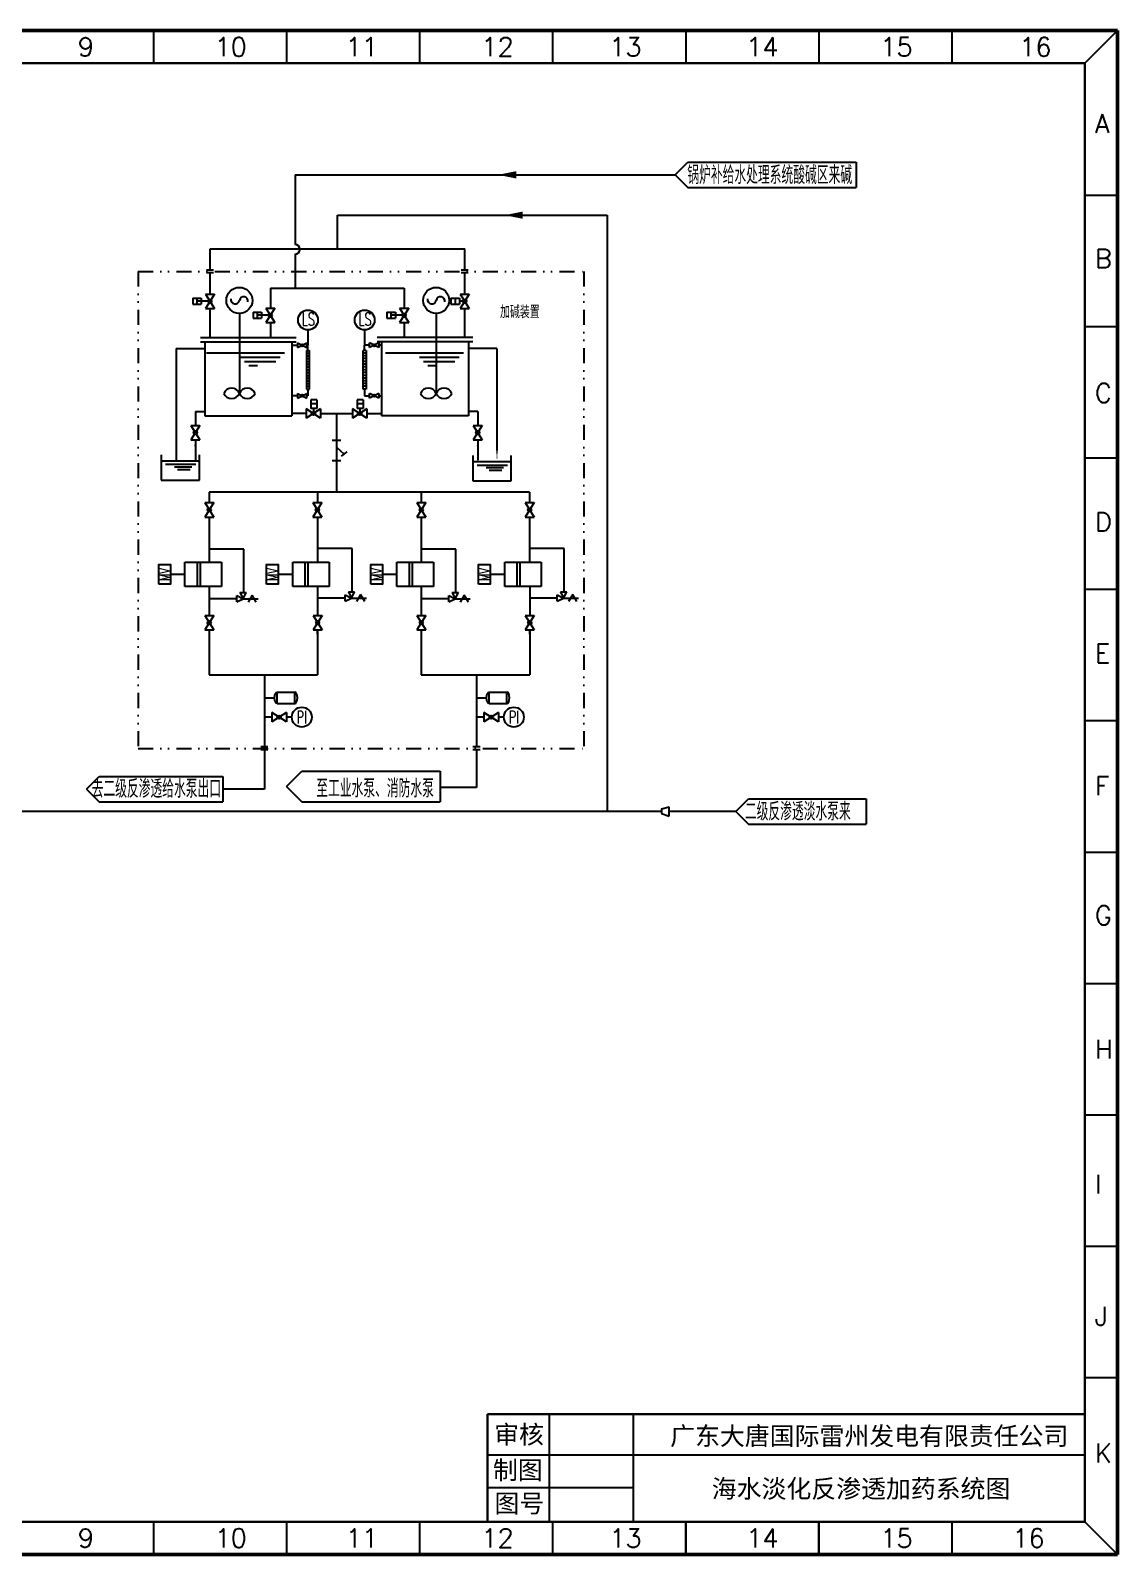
# Model space of a CAD drawing. Header units: millimetres. Extents: x 3316 to 4044, y 16768 to 17273.
# Drawn here: x 3683 to 4044, y 16768 to 17273 of the extents above; entities that cross this region are included whole.
import ezdxf
from ezdxf.enums import TextEntityAlignment as Align

# ---------------------------------------------------------------- set-up
doc = ezdxf.new("R2010")
doc.units = ezdxf.units.MM
doc.linetypes.add('DIVIDE', pattern=[1.25, 0.5, -0.25, 0, -0.25, 0, -0.25])
for name, color, linetype in [('1', 1, 'Continuous'), ('3', 1, 'Continuous'), ('B', 6, 'Continuous'), ('cloud', 7, 'Continuous'), ('MJ', 3, 'Continuous'), ('TEXT', 5, 'Continuous'), ('TITLE-TEXT', 1, 'Continuous'), ('手动蝶阀', 7, 'Continuous'), ('明细栏', 7, 'Continuous'), ('气动蝶阀', 7, 'Continuous')]:
    doc.layers.add(name, color=color, linetype=linetype)
doc.styles.add('HZ', font='geditxt.shx', dxfattribs={"width": 0.7, "bigfont": 'hztxt1.shx'})
doc.styles.add('样式 1', font='fangsong_GB2312.ttf', dxfattribs={"height": 2})
doc.styles.add('样式 2', font='txt.shx', dxfattribs={"height": 2})

# ---------------------------------------------------------------- blocks, each defined once
blk = doc.blocks.new('JT')
at = {"layer": 'TITLE-TEXT', "color": 7}
blk.add_lwpolyline([(-0.01, 0.1, 0.5, 0, 0), (-0.01, -3.83, 0, 0, 0)], format="xyseb", dxfattribs=at)

msp = doc.modelspace()

# ---------------------------------------------------------------- hatches: boundary and pattern name
h = msp.add_hatch(color=0)
edge = h.paths.add_edge_path()
edge.add_arc((3742.73, 17183.12), 0.6, 0, 360)
h = msp.add_hatch(color=0)
edge = h.paths.add_edge_path()
edge.add_arc((3827.16, 17183.12), 0.6, 0, 360)
h = msp.add_hatch(color=0)
edge = h.paths.add_edge_path()
edge.add_arc((3762.72, 17178.47), 0.6, 0, 360)
h = msp.add_hatch(color=0)
edge = h.paths.add_edge_path()
edge.add_arc((3807.07, 17178.47), 0.6, 0, 360)
h = msp.add_hatch(color=0)
edge = h.paths.add_edge_path()
edge.add_arc((3776.99, 17145.92), 0.6, 0, 360)
h = msp.add_hatch(color=0)
edge = h.paths.add_edge_path()
edge.add_arc((3792.35, 17145.92), 0.6, 0, 360)
h = msp.add_hatch(color=0)
edge = h.paths.add_edge_path()
edge.add_arc((3737.87, 17139.6), 0.6, 0, 360)
h = msp.add_hatch(color=0)
edge = h.paths.add_edge_path()
edge.add_arc((3831.47, 17139.6), 0.6, 0, 360)
h = msp.add_hatch(color=0)
edge = h.paths.add_edge_path()
edge.add_arc((3742.45, 17114), 0.6, 0, 360)
h = msp.add_hatch(color=0)
edge = h.paths.add_edge_path()
edge.add_arc((3778.33, 17114), 0.6, 0, 360)
h = msp.add_hatch(color=0)
edge = h.paths.add_edge_path()
edge.add_arc((3812.76, 17114), 0.6, 0, 360)
h = msp.add_hatch(color=0)
edge = h.paths.add_edge_path()
edge.add_arc((3848.64, 17114), 0.6, 0, 360)
h = msp.add_hatch(color=0)
edge = h.paths.add_edge_path()
edge.add_arc((3742.47, 17076.58), 0.6, 0, 360)
h = msp.add_hatch(color=0)
edge = h.paths.add_edge_path()
edge.add_arc((3778.39, 17076.58), 0.6, 0, 360)
h = msp.add_hatch(color=0)
edge = h.paths.add_edge_path()
edge.add_arc((3812.78, 17076.58), 0.6, 0, 360)
h = msp.add_hatch(color=0)
edge = h.paths.add_edge_path()
edge.add_arc((3848.7, 17076.58), 0.6, 0, 360)
h = msp.add_hatch(color=0)
edge = h.paths.add_edge_path()
edge.add_arc((3765.63, 17045.28), 0.6, 0, 360)
h = msp.add_hatch(color=0)
edge = h.paths.add_edge_path()
edge.add_arc((3835.94, 17045.28), 0.6, 0, 360)

# ---------------------------------------------------------------- linework, layer by layer
at = {"color": 7, "linetype": 'ByBlock', "lineweight": 50}
for p, q in [((3316.31, 17272.88), (4043.55, 17272.88)), ((4043.55, 17272.88), (4043.55, 16767.73)), ((4043.55, 16767.73), (3316.31, 16767.73))]:
    msp.add_line(p, q, dxfattribs=at)
at = {"color": 7, "linetype": 'ByBlock', "lineweight": -3}
for p, q in [((3724.02, 17272.88), (3724.02, 17261.99)), ((3768.11, 17272.88), (3768.11, 17261.99)), ((3812.21, 17272.88), (3812.21, 17261.99)), ((3856.3, 17272.88), (3856.3, 17261.99)), ((3900.46, 17272.88), (3900.46, 17261.99)), ((3944.55, 17272.88), (3944.55, 17261.99)), ((3988.64, 17272.88), (3988.64, 17261.99)), ((4032.66, 17261.99), (4043.55, 17272.88)), ((4043.55, 17218.2), (4032.66, 17218.2)), ((4043.55, 17218.2), (4032.66, 17218.2)), ((4043.55, 17174.65), (4032.66, 17174.65)), ((4043.55, 17131.11), (4032.66, 17131.11)), ((4043.55, 17087.56), (4032.66, 17087.56)), ((4043.55, 17044.01), (4032.66, 17044.01)), ((4043.55, 17000.47), (4032.66, 17000.47)), ((4043.55, 16956.92), (4032.66, 16956.92)), ((4043.55, 16913.37), (4032.66, 16913.37)), ((4043.55, 16869.82), (4032.66, 16869.82)), ((4043.55, 16826.28), (4032.66, 16826.28)), ((3724.02, 16778.62), (3724.02, 16767.73)), ((3768.11, 16778.62), (3768.11, 16767.73)), ((3812.21, 16778.62), (3812.21, 16767.73)), ((3856.3, 16778.62), (3856.3, 16767.73)), ((3856.3, 16778.62), (3856.3, 16767.73)), ((3900.39, 16778.62), (3900.39, 16767.73)), ((3900.46, 16778.62), (3900.46, 16767.73)), ((3944.48, 16778.62), (3944.48, 16767.73)), ((3944.55, 16778.62), (3944.55, 16767.73)), ((3988.57, 16778.62), (3988.57, 16767.73)), ((3988.64, 16778.62), (3988.64, 16767.73)), ((4032.66, 16778.62), (4043.55, 16767.73))]:
    msp.add_line(p, q, dxfattribs=at)
at = {"color": 7, "linetype": 'ByBlock', "lineweight": 30}
for p, q in [((3327.2, 17261.99), (4032.66, 17261.99)), ((4032.66, 17261.99), (4032.66, 16778.62)), ((4032.66, 16814.27), (3834.69, 16814.27)), ((4032.66, 16778.62), (3327.2, 16778.62))]:
    msp.add_line(p, q, dxfattribs=at)
at = {"color": 0}
for p, q in [((3896.93, 17225.03), (3901.13, 17229.23)), ((3956.94, 17229.23), (3956.94, 17220.83)), ((3896.93, 17225.03), (3901.13, 17220.83)), ((3741.23, 17185.52), (3744.23, 17180.72)), ((3741.23, 17185.52), (3744.23, 17185.52)), ((3825.66, 17185.52), (3828.66, 17180.72)), ((3825.66, 17185.52), (3828.66, 17185.52)), ((3741.23, 17180.72), (3744.23, 17180.72)), ((3761.22, 17180.87), (3764.22, 17176.07)), ((3761.22, 17180.87), (3764.22, 17180.87)), ((3805.57, 17180.87), (3808.57, 17176.07)), ((3805.57, 17180.87), (3808.57, 17180.87)), ((3825.66, 17180.72), (3828.66, 17180.72)), ((3761.22, 17176.07), (3764.22, 17176.07)), ((3805.57, 17176.07), (3808.57, 17176.07)), ((3775.19, 17173.61), (3775.19, 17168.53)), ((3793.98, 17173.61), (3793.98, 17168.53)), ((3779.39, 17147.42), (3774.59, 17144.42)), ((3774.59, 17147.42), (3774.59, 17144.42)), ((3779.39, 17147.42), (3779.39, 17144.42)), ((3794.75, 17147.42), (3789.95, 17144.42)), ((3789.95, 17147.42), (3789.95, 17144.42)), ((3794.75, 17147.42), (3794.75, 17144.42)), ((3736.37, 17142), (3739.37, 17137.2)), ((3736.37, 17142), (3739.37, 17142)), ((3829.97, 17142), (3832.97, 17137.2)), ((3829.97, 17142), (3832.97, 17142)), ((3736.37, 17137.2), (3739.37, 17137.2)), ((3829.97, 17137.2), (3832.97, 17137.2)), ((3740.95, 17116.4), (3743.95, 17111.6)), ((3740.95, 17116.4), (3743.95, 17116.4)), ((3776.83, 17116.4), (3779.83, 17111.6)), ((3776.83, 17116.4), (3779.83, 17116.4)), ((3811.26, 17116.4), (3814.26, 17111.6)), ((3811.26, 17116.4), (3814.26, 17116.4)), ((3847.14, 17116.4), (3850.14, 17111.6)), ((3847.14, 17116.4), (3850.14, 17116.4)), ((3740.95, 17111.6), (3743.95, 17111.6)), ((3776.83, 17111.6), (3779.83, 17111.6)), ((3811.26, 17111.6), (3814.26, 17111.6)), ((3847.14, 17111.6), (3850.14, 17111.6)), ((3740.97, 17078.98), (3743.97, 17074.18)), ((3740.97, 17078.98), (3743.97, 17078.98)), ((3776.89, 17078.98), (3779.89, 17074.18)), ((3776.89, 17078.98), (3779.89, 17078.98)), ((3811.28, 17078.98), (3814.28, 17074.18)), ((3811.28, 17078.98), (3814.28, 17078.98)), ((3847.2, 17078.98), (3850.2, 17074.18)), ((3847.2, 17078.98), (3850.2, 17078.98)), ((3740.97, 17074.18), (3743.97, 17074.18)), ((3776.89, 17074.18), (3779.89, 17074.18)), ((3811.28, 17074.18), (3814.28, 17074.18)), ((3847.2, 17074.18), (3850.2, 17074.18)), ((3760.75, 17051.68), (3764.08, 17051.68)), ((3764.96, 17049.78), (3764.96, 17053.58)), ((3764.96, 17053.58), (3770.81, 17053.58)), ((3764.96, 17049.78), (3770.81, 17049.78)), ((3770.81, 17049.78), (3770.81, 17053.58)), ((3831.05, 17051.68), (3834.39, 17051.68)), ((3835.26, 17049.78), (3835.26, 17053.58)), ((3835.26, 17053.58), (3841.12, 17053.58)), ((3835.26, 17049.78), (3841.12, 17049.78)), ((3841.12, 17049.78), (3841.12, 17053.58)), ((3763.23, 17045.28), (3760.75, 17045.28)), ((3768.03, 17046.78), (3763.23, 17043.78)), ((3763.23, 17046.78), (3763.23, 17043.78)), ((3768.03, 17046.78), (3768.03, 17043.78)), ((3769.83, 17045.28), (3768.03, 17045.28)), ((3833.54, 17045.28), (3831.05, 17045.28)), ((3838.34, 17046.78), (3833.54, 17043.78)), ((3833.54, 17046.78), (3833.54, 17043.78)), ((3838.34, 17046.78), (3838.34, 17043.78)), ((3840.14, 17045.28), (3838.34, 17045.28)), ((3701.74, 17021.45), (3705.94, 17025.65)), ((3746.94, 17025.65), (3746.94, 17017.25)), ((3768.12, 17022.29), (3773.16, 17027.33)), ((3819.05, 17027.33), (3819.05, 17017.25)), ((3701.74, 17021.45), (3705.94, 17017.25)), ((3768.12, 17022.29), (3773.16, 17017.25)), ((3917.01, 17013.96), (3921.21, 17018.16)), ((3917.01, 17013.96), (3921.21, 17009.76)), ((3960.27, 17018.16), (3960.27, 17009.76)), ((3863.06, 16800.78), (4032.33, 16800.78))]:
    msp.add_line(p, q, dxfattribs=at)
at = {"color": 3, "linetype": 'DIVIDE', "ltscale": 10}
for p, q in [((3718.86, 17193.01), (3718.86, 17034.91)), ((3718.86, 17193.01), (3866.59, 17193.01)), ((3866.59, 17193.01), (3866.59, 17034.91)), ((3718.86, 17034.91), (3866.59, 17034.91))]:
    msp.add_line(p, q, dxfattribs=at)
at = {"color": 7, "linetype": 'Continuous'}
for p, q in [((3752.46, 17179.1), (3752.46, 17152.58)), ((3817.68, 17179.1), (3817.68, 17152.58)), ((3739.55, 17171.12), (3771.23, 17171.12)), ((3829.79, 17171.12), (3798.11, 17171.12)), ((3731.51, 17167.52), (3731.51, 17130.25)), ((3731.51, 17167.52), (3741.11, 17167.52)), ((3739.55, 17169.68), (3771.23, 17169.68)), ((3740.99, 17169.68), (3740.99, 17145.14)), ((3769.79, 17169.68), (3769.79, 17145.14)), ((3829.79, 17169.68), (3798.11, 17169.68)), ((3799.55, 17169.68), (3799.55, 17145.14)), ((3837.83, 17167.52), (3828.23, 17167.52)), ((3828.35, 17169.68), (3828.35, 17145.14)), ((3837.83, 17167.52), (3837.83, 17133.65)), ((3737.87, 17146.64), (3737.87, 17142)), ((3831.47, 17146.64), (3831.47, 17142)), ((3737.87, 17137.2), (3737.87, 17130.43)), ((3831.47, 17137.2), (3831.47, 17130.43)), ((3726.49, 17132.28), (3726.49, 17123.88)), ((3739.19, 17123.88), (3739.19, 17132.28)), ((3829.82, 17132.04), (3829.82, 17123.64)), ((3842.52, 17123.64), (3842.52, 17132.04)), ((3726.49, 17123.88), (3739.19, 17123.88)), ((3829.82, 17123.64), (3842.52, 17123.64)), ((3734.39, 17096.63), (3746.48, 17096.63)), ((3734.39, 17088.56), (3734.39, 17096.63)), ((3738.42, 17096.63), (3738.42, 17088.56)), ((3739.43, 17096.63), (3739.43, 17088.56)), ((3770.12, 17096.63), (3782.22, 17096.63)), ((3770.12, 17088.56), (3770.12, 17096.63)), ((3774.15, 17096.63), (3774.15, 17088.56)), ((3775.16, 17096.63), (3775.16, 17088.56)), ((3804.69, 17096.63), (3816.79, 17096.63)), ((3804.69, 17088.56), (3804.69, 17096.63)), ((3808.73, 17096.63), (3808.73, 17088.56)), ((3840.43, 17096.63), (3852.52, 17096.63)), ((3840.43, 17088.56), (3840.43, 17096.63)), ((3844.46, 17096.63), (3844.46, 17088.56)), ((3845.47, 17096.63), (3845.47, 17088.56)), ((3746.48, 17088.56), (3734.39, 17088.56)), ((3782.22, 17088.56), (3770.12, 17088.56)), ((3816.79, 17088.56), (3804.69, 17088.56)), ((3852.52, 17088.56), (3840.43, 17088.56)), ((3892.42, 17013.31), (3894.92, 17012.5))]:
    msp.add_line(p, q, dxfattribs=at)
at = {"color": 4}
for p, q in [((3767.39, 17165.92), (3741.5, 17165.92)), ((3826.73, 17165.92), (3800.84, 17165.92)), ((3765.98, 17164.51), (3752.79, 17164.51)), ((3764.57, 17163.1), (3754.2, 17163.1)), ((3758.44, 17161.69), (3755.62, 17161.69)), ((3825.32, 17164.51), (3812.13, 17164.51)), ((3823.91, 17163.1), (3813.54, 17163.1)), ((3817.78, 17161.69), (3814.95, 17161.69))]:
    msp.add_line(p, q, dxfattribs=at)
at = {"color": 7}
for p, q in [((3737.87, 17146.64), (3740.87, 17146.64)), ((3740.99, 17145.14), (3769.79, 17145.14)), ((3828.35, 17145.14), (3799.55, 17145.14)), ((3831.47, 17146.64), (3828.47, 17146.64)), ((3726.49, 17130.25), (3739.19, 17130.25)), ((3829.82, 17130.01), (3842.52, 17130.01)), ((3727.94, 17129.1), (3738.03, 17129.1)), ((3730.93, 17128.23), (3736.73, 17128.23)), ((3731.94, 17127.36), (3736.15, 17127.36)), ((3831.27, 17128.85), (3841.36, 17128.85)), ((3834.26, 17127.98), (3840.06, 17127.98)), ((3835.27, 17127.11), (3839.48, 17127.11)), ((3892.42, 17014.85), (3892.42, 17013.31)), ((3894.92, 17012.5), (3894.92, 17015.57))]:
    msp.add_line(p, q, dxfattribs=at)
at = {"color": 0, "linetype": 'Continuous'}
for p, q in [((3746.48, 17096.63), (3746.48, 17088.56)), ((3782.22, 17096.63), (3782.22, 17088.56)), ((3809.73, 17096.63), (3809.73, 17088.56)), ((3816.79, 17096.63), (3816.79, 17088.56)), ((3852.52, 17096.63), (3852.52, 17088.56)), ((3892.42, 17014.85), (3894.92, 17015.57))]:
    msp.add_line(p, q, dxfattribs=at)
at = {"color": 6}
for p, q in [((3778.38, 17072.76), (3778.38, 17074.18)), ((3848.68, 17072.76), (3848.68, 17074.18)), ((3742.45, 17069.59), (3742.45, 17059.29)), ((3812.76, 17069.59), (3812.76, 17059.29)), ((3848.68, 17069.59), (3848.68, 17059.29))]:
    msp.add_line(p, q, dxfattribs=at)
at = {"color": 0, "linetype": 'ByBlock', "lineweight": 30}
msp.add_line((3834.69, 16778.62), (3834.69, 16814.27), dxfattribs=at)
at = {"color": 0, "linetype": 'ByBlock'}
for p, q in [((3855.21, 16778.62), (3855.21, 16814.27)), ((3883.12, 16778.62), (3883.12, 16814.27)), ((3834.69, 16800.78), (4032.66, 16800.78)), ((3834.69, 16789.95), (3883.08, 16789.95))]:
    msp.add_line(p, q, dxfattribs=at)
at = {"color": 0, "lineweight": 30}
msp.add_line((4032.66, 16814.27), (4032.66, 16778.62), dxfattribs=at)
at = {"color": 7, "linetype": 'Continuous'}
for centre in [(3752.46, 17183.42), (3817.68, 17183.42)]:
    msp.add_circle(centre, 4.32, dxfattribs=at)
at = {"color": 0}
for centre, radius in [((3742.73, 17183.12), 0.6), ((3775.19, 17176.91), 3.3), ((3793.98, 17176.91), 3.3), ((3827.16, 17183.12), 0.6), ((3762.72, 17178.47), 0.6), ((3807.07, 17178.47), 0.6), ((3776.99, 17145.92), 0.6), ((3792.35, 17145.92), 0.6), ((3737.87, 17139.6), 0.6), ((3831.47, 17139.6), 0.6), ((3742.45, 17114), 0.6), ((3778.33, 17114), 0.6), ((3812.76, 17114), 0.6), ((3848.64, 17114), 0.6), ((3742.47, 17076.58), 0.6), ((3778.39, 17076.58), 0.6), ((3812.78, 17076.58), 0.6), ((3848.7, 17076.58), 0.6), ((3765.63, 17045.28), 0.6), ((3773.13, 17045.28), 3.3), ((3835.94, 17045.28), 0.6), ((3843.44, 17045.28), 3.3)]:
    msp.add_circle(centre, radius, dxfattribs=at)
at = {"color": 7, "linetype": 'Continuous'}
for centre, radius, start, end in [((3751.05, 17183.67), 1.44, 170, 350), ((3753.88, 17183.17), 1.44, 350, 170), ((3816.27, 17183.67), 1.44, 170, 350), ((3819.1, 17183.17), 1.44, 350, 170), ((3749.87, 17151.5), 2.81, 22.6199, 157.3801), ((3749.87, 17153.66), 2.81, 202.6199, 337.3801), ((3755.06, 17151.5), 2.81, 22.6199, 157.3801), ((3755.06, 17153.66), 2.81, 202.6199, 337.3801), ((3815.09, 17151.5), 2.81, 22.6199, 157.3801), ((3815.09, 17153.66), 2.81, 202.6199, 337.3801), ((3820.28, 17151.5), 2.81, 22.6199, 157.3801), ((3820.28, 17153.66), 2.81, 202.6199, 337.3801)]:
    msp.add_arc(centre, radius, start, end, dxfattribs=at)
at = {"color": 0, "extrusion": (0, 0, -1)}
for centre in [(3764.96, 17051.68), (3835.26, 17051.68)]:
    msp.add_ellipse(centre, major_axis=(0, 1.9), ratio=0.460572, start_param=3.141593, end_param=6.283185, dxfattribs=at)
at = {"color": 0}
for centre in [(3770.81, 17051.68), (3841.12, 17051.68)]:
    msp.add_ellipse(centre, major_axis=(0, 1.9), ratio=0.460572, start_param=3.141593, end_param=6.283185, dxfattribs=at)
at = {"layer": '1', "color": 7}
for p, q in [((3901.13, 17229.23), (3956.94, 17229.23)), ((3901.13, 17220.83), (3956.94, 17220.83)), ((3705.94, 17025.65), (3746.94, 17025.65)), ((3773.16, 17027.33), (3819.05, 17027.33)), ((3705.94, 17017.25), (3746.94, 17017.25)), ((3773.16, 17017.25), (3819.05, 17017.25)), ((3921.21, 17018.16), (3960.27, 17018.16)), ((3921.21, 17009.76), (3960.27, 17009.76))]:
    msp.add_line(p, q, dxfattribs=at)
at = {"layer": '1', "color": 40}
for p, q in [((3770.92, 17225.03), (3770.92, 17201.92)), ((3770.92, 17225.03), (3896.93, 17225.03)), ((3770.92, 17198.7), (3770.92, 17187.49)), ((3774.59, 17145.92), (3769.79, 17145.92)), ((3779.39, 17145.92), (3789.95, 17145.92)), ((3784.67, 17145.92), (3784.67, 17119.83)), ((3794.75, 17145.92), (3799.55, 17145.92)), ((3848.64, 17119.83), (3742.45, 17119.83)), ((3742.45, 17119.83), (3742.45, 17116.4)), ((3778.33, 17119.83), (3778.33, 17116.4)), ((3812.76, 17119.83), (3812.76, 17116.4)), ((3848.64, 17119.83), (3848.64, 17116.4)), ((3742.43, 17111.6), (3742.44, 17096.63)), ((3778.33, 17111.6), (3778.33, 17096.63)), ((3812.74, 17111.6), (3812.75, 17096.63)), ((3848.64, 17111.6), (3848.64, 17096.63)), ((3742.45, 17088.56), (3742.45, 17078.98)), ((3778.38, 17088.56), (3778.38, 17078.98)), ((3812.76, 17088.56), (3812.76, 17078.98)), ((3848.68, 17088.56), (3848.68, 17078.98)), ((3742.45, 17074.18), (3742.45, 17059.29)), ((3778.38, 17074.18), (3778.38, 17059.29)), ((3812.76, 17074.18), (3812.76, 17059.29)), ((3848.68, 17074.18), (3848.68, 17059.29)), ((3778.38, 17069.59), (3778.38, 17059.29)), ((3742.45, 17059.29), (3778.38, 17059.29)), ((3760.75, 17059.29), (3760.75, 17035.4)), ((3812.76, 17059.29), (3848.68, 17059.29)), ((3831.05, 17059.29), (3831.05, 17035.4)), ((3760.75, 17034.48), (3760.75, 17021.45)), ((3831.05, 17034.48), (3831.05, 17021.98)), ((3760.75, 17021.45), (3746.94, 17021.45)), ((3831.05, 17021.98), (3819.05, 17021.98))]:
    msp.add_line(p, q, dxfattribs=at)
at = {"layer": '1', "color": 0}
for p, q in [((3744.23, 17185.52), (3741.23, 17180.72)), ((3828.66, 17185.52), (3825.66, 17180.72)), ((3764.22, 17180.87), (3761.22, 17176.07)), ((3808.57, 17180.87), (3805.57, 17176.07)), ((3779.39, 17144.42), (3774.59, 17147.42)), ((3794.75, 17144.42), (3789.95, 17147.42)), ((3739.37, 17142), (3736.37, 17137.2)), ((3832.97, 17142), (3829.97, 17137.2)), ((3743.95, 17116.4), (3740.95, 17111.6)), ((3779.83, 17116.4), (3776.83, 17111.6)), ((3814.26, 17116.4), (3811.26, 17111.6)), ((3850.14, 17116.4), (3847.14, 17111.6)), ((3743.97, 17078.98), (3740.97, 17074.18)), ((3779.89, 17078.98), (3776.89, 17074.18)), ((3814.28, 17078.98), (3811.28, 17074.18)), ((3850.2, 17078.98), (3847.2, 17074.18)), ((3768.03, 17043.78), (3763.23, 17046.78)), ((3838.34, 17043.78), (3833.54, 17046.78))]:
    msp.add_line(p, q, dxfattribs=at)
at = {"layer": '1'}
for p, q in [((3734.39, 17092.6), (3729.57, 17092.6)), ((3770.12, 17092.6), (3765.31, 17092.6)), ((3804.69, 17092.6), (3799.88, 17092.6)), ((3840.43, 17092.6), (3835.62, 17092.6))]:
    msp.add_line(p, q, dxfattribs=at)
at = {"layer": '1', "color": 40}
msp.add_lwpolyline([(3838.21, 17225.03, 0, 2.4, 0), (3844.21, 17225.03, 2.4, 2.4, 0)], format="xyseb", dxfattribs=at)
at = {"layer": '1'}
for points in [[(3725.73, 17089.31), (3725.73, 17095.89), (3729.57, 17095.89), (3729.57, 17089.31)], [(3761.47, 17089.31), (3761.47, 17095.89), (3765.31, 17095.89), (3765.31, 17089.31)], [(3796.04, 17089.31), (3796.04, 17095.89), (3799.88, 17095.89), (3799.88, 17089.31)], [(3831.77, 17089.31), (3831.77, 17095.89), (3835.62, 17095.89), (3835.62, 17089.31)]]:
    msp.add_lwpolyline(points, close=True, dxfattribs=at)
at = {"layer": '1', "color": 40}
msp.add_arc((3770.92, 17200.31), 1.61, 270, 90, dxfattribs=at)
at = {"layer": '3', "color": 0}
for p, q in [((3762.72, 17187.49), (3807.07, 17187.49)), ((3762.72, 17187.49), (3762.72, 17180.87)), ((3807.07, 17187.49), (3807.07, 17180.87)), ((3762.72, 17176.07), (3762.72, 17171.12)), ((3807.07, 17176.07), (3807.07, 17171.12))]:
    msp.add_line(p, q, dxfattribs=at)
at = {"layer": 'B', "color": 0}
for p, q in [((3743.9, 17193.44), (3741.56, 17193.44)), ((3743.9, 17192.52), (3741.56, 17192.52)), ((3828.33, 17193.44), (3826, 17193.44)), ((3828.33, 17192.52), (3826, 17192.52)), ((3786.11, 17137), (3783.24, 17137)), ((3784.67, 17134.75), (3787.15, 17132.5)), ((3786.11, 17130.2), (3783.24, 17130.2)), ((3788.1, 17133.25), (3786.19, 17131.75)), ((3751.61, 17085.58), (3753.69, 17084.54)), ((3751.61, 17083.5), (3751.61, 17085.58)), ((3751.61, 17083.5), (3753.69, 17084.54)), ((3752.65, 17086.63), (3753.69, 17084.54)), ((3752.65, 17086.63), (3754.74, 17086.63)), ((3753.69, 17084.54), (3754.74, 17086.63)), ((3753.69, 17084.54), (3758.65, 17084.54)), ((3756.71, 17085.72), (3755.34, 17083.36)), ((3758.07, 17083.36), (3756.71, 17085.72)), ((3787.53, 17085.82), (3789.62, 17084.77)), ((3787.53, 17083.73), (3787.53, 17085.82)), ((3787.53, 17083.73), (3789.62, 17084.77)), ((3788.57, 17086.86), (3789.62, 17084.77)), ((3788.57, 17086.86), (3790.66, 17086.86)), ((3789.62, 17084.77), (3790.66, 17086.86)), ((3789.62, 17084.77), (3794.57, 17084.77)), ((3792.63, 17085.96), (3791.27, 17083.59)), ((3794, 17083.59), (3792.63, 17085.96)), ((3821.92, 17085.58), (3824, 17084.54)), ((3821.92, 17083.5), (3821.92, 17085.58)), ((3821.92, 17083.5), (3824, 17084.54)), ((3822.96, 17086.63), (3824, 17084.54)), ((3822.96, 17086.63), (3825.04, 17086.63)), ((3824, 17084.54), (3825.04, 17086.63)), ((3824, 17084.54), (3828.95, 17084.54)), ((3827.02, 17085.72), (3825.65, 17083.36)), ((3828.38, 17083.36), (3827.02, 17085.72)), ((3857.84, 17085.82), (3859.92, 17084.77)), ((3857.84, 17083.73), (3857.84, 17085.82)), ((3857.84, 17083.73), (3859.92, 17084.77)), ((3858.88, 17086.86), (3859.92, 17084.77)), ((3858.88, 17086.86), (3860.97, 17086.86)), ((3859.92, 17084.77), (3860.97, 17086.86)), ((3859.92, 17084.77), (3864.87, 17084.77)), ((3862.94, 17085.96), (3861.57, 17083.59)), ((3864.3, 17083.59), (3862.94, 17085.96)), ((3761.91, 17035.4), (3759.58, 17035.4)), ((3761.91, 17034.48), (3759.58, 17034.47)), ((3832.22, 17035.4), (3829.89, 17035.4)), ((3832.22, 17034.48), (3829.89, 17034.47))]:
    msp.add_line(p, q, dxfattribs=at)
at = {"layer": 'B', "color": 0, "ltscale": 25}
for p, q in [((3771.74, 17169.3), (3771.74, 17167.76)), ((3771.74, 17169.3), (3771.74, 17167.76)), ((3771.74, 17169.3), (3774.81, 17167.76)), ((3771.74, 17167.76), (3774.81, 17169.3)), ((3771.74, 17167.76), (3774.81, 17169.3)), ((3771.74, 17169.3), (3774.81, 17167.76)), ((3774.68, 17166.81), (3774.68, 17153.97)), ((3774.68, 17166.81), (3775.7, 17166.81)), ((3774.81, 17167.76), (3774.81, 17169.3)), ((3774.81, 17167.76), (3774.81, 17169.3)), ((3775.7, 17153.97), (3775.7, 17166.81)), ((3794.49, 17166.81), (3793.48, 17166.81)), ((3793.48, 17153.97), (3793.48, 17166.81)), ((3794.49, 17166.81), (3794.49, 17153.97)), ((3798.69, 17169.3), (3795.61, 17167.76)), ((3798.69, 17167.76), (3795.61, 17169.3)), ((3798.69, 17167.76), (3795.61, 17169.3)), ((3798.69, 17169.3), (3795.61, 17167.76)), ((3795.61, 17167.76), (3795.61, 17169.3)), ((3795.61, 17167.76), (3795.61, 17169.3)), ((3798.69, 17169.3), (3798.69, 17167.76)), ((3798.69, 17169.3), (3798.69, 17167.76)), ((3771.74, 17152.56), (3771.74, 17151.02)), ((3771.74, 17152.56), (3771.74, 17151.02)), ((3771.74, 17152.56), (3774.81, 17151.02)), ((3771.74, 17151.02), (3774.81, 17152.56)), ((3771.74, 17151.02), (3774.81, 17152.56)), ((3771.74, 17152.56), (3774.81, 17151.02)), ((3774.68, 17153.97), (3775.7, 17153.97)), ((3774.81, 17151.02), (3774.81, 17152.56)), ((3774.81, 17151.02), (3774.81, 17152.56)), ((3794.49, 17153.97), (3793.48, 17153.97)), ((3798.69, 17152.56), (3795.61, 17151.02)), ((3798.69, 17151.02), (3795.61, 17152.56)), ((3798.69, 17151.02), (3795.61, 17152.56)), ((3798.69, 17152.56), (3795.61, 17151.02)), ((3795.61, 17151.02), (3795.61, 17152.56)), ((3795.61, 17151.02), (3795.61, 17152.56)), ((3798.69, 17152.56), (3798.69, 17151.02)), ((3798.69, 17152.56), (3798.69, 17151.02))]:
    msp.add_line(p, q, dxfattribs=at)
for centre in [(3773.28, 17168.53), (3797.15, 17168.53), (3773.28, 17151.79), (3797.15, 17151.79)]:
    msp.add_circle(centre, 0.388, dxfattribs=at)
at = {"layer": 'cloud', "color": 0, "linetype": 'Continuous', "ltscale": 25}
for p, q in [((3769.79, 17168.53), (3771.74, 17168.53)), ((3774.81, 17168.53), (3775.19, 17168.53)), ((3775.19, 17166.81), (3775.19, 17168.53)), ((3793.98, 17166.81), (3793.98, 17168.53)), ((3795.61, 17168.53), (3793.98, 17168.53)), ((3799.55, 17168.53), (3798.69, 17168.53)), ((3771.74, 17151.79), (3769.79, 17151.79)), ((3775.19, 17151.79), (3774.81, 17151.79)), ((3775.19, 17153.97), (3775.19, 17151.79)), ((3793.98, 17153.97), (3793.98, 17151.79)), ((3793.98, 17151.79), (3795.61, 17151.79)), ((3798.69, 17151.79), (3799.55, 17151.79))]:
    msp.add_line(p, q, dxfattribs=at)
at = {"layer": 'MJ', "color": 3}
for p, q in [((3784.95, 17200.5), (3784.95, 17211.67)), ((3784.95, 17211.67), (3874.42, 17211.67)), ((3874.42, 17211.67), (3874.42, 17013.96)), ((3742.73, 17200.5), (3827.16, 17200.5)), ((3742.73, 17193.44), (3742.73, 17200.5)), ((3827.16, 17193.44), (3827.16, 17200.5)), ((3742.73, 17185.52), (3742.73, 17192.52)), ((3827.16, 17185.52), (3827.16, 17192.52)), ((3742.73, 17171.12), (3742.73, 17180.72)), ((3827.16, 17171.12), (3827.16, 17180.72)), ((3686.47, 17013.96), (3670.01, 17013.96)), ((3892.42, 17013.96), (3686.47, 17013.96)), ((3917.01, 17013.96), (3894.92, 17013.96))]:
    msp.add_line(p, q, dxfattribs=at)
msp.add_lwpolyline([(3840.41, 17211.67, 0, 2.4, 0), (3846.41, 17211.67, 2.4, 2.4, 0)], format="xyseb", dxfattribs=at)
at = {"layer": 'TEXT', "color": 0, "linetype": 'Continuous', "ltscale": 25}
for p, q in [((3774.94, 17165.92), (3775.7, 17165.92)), ((3774.94, 17165.02), (3775.7, 17165.02)), ((3794.24, 17165.92), (3793.48, 17165.92)), ((3794.24, 17165.02), (3793.48, 17165.02)), ((3774.94, 17164.11), (3775.7, 17164.11)), ((3774.94, 17163.15), (3775.7, 17163.15)), ((3774.94, 17162.24), (3775.7, 17162.24)), ((3774.94, 17161.34), (3775.7, 17161.34)), ((3774.94, 17160.43), (3775.7, 17160.43)), ((3794.24, 17164.11), (3793.48, 17164.11)), ((3794.24, 17163.15), (3793.48, 17163.15)), ((3794.24, 17162.24), (3793.48, 17162.24)), ((3794.24, 17161.34), (3793.48, 17161.34)), ((3794.24, 17160.43), (3793.48, 17160.43)), ((3774.94, 17159.52), (3775.7, 17159.52)), ((3774.94, 17158.56), (3775.7, 17158.56)), ((3774.94, 17157.65), (3775.7, 17157.65)), ((3774.94, 17156.75), (3775.7, 17156.75)), ((3774.94, 17155.84), (3775.7, 17155.84)), ((3774.94, 17154.93), (3775.7, 17154.93)), ((3794.24, 17159.52), (3793.48, 17159.52)), ((3794.24, 17158.56), (3793.48, 17158.56)), ((3794.24, 17157.65), (3793.48, 17157.65)), ((3794.24, 17156.75), (3793.48, 17156.75)), ((3794.24, 17155.84), (3793.48, 17155.84)), ((3794.24, 17154.93), (3793.48, 17154.93)), ((3753.91, 17100.91), (3742.44, 17100.91)), ((3753.91, 17086.85), (3753.91, 17100.91)), ((3789.84, 17101.14), (3778.31, 17101.14)), ((3789.84, 17087.08), (3789.84, 17101.14)), ((3824.22, 17100.91), (3812.75, 17100.91)), ((3824.22, 17086.85), (3824.22, 17100.91)), ((3860.14, 17101.14), (3848.62, 17101.14)), ((3860.14, 17087.08), (3860.14, 17101.14)), ((3751.61, 17084.54), (3742.47, 17084.54)), ((3787.53, 17084.77), (3778.39, 17084.77)), ((3821.92, 17084.54), (3812.78, 17084.54)), ((3857.84, 17084.77), (3848.7, 17084.77))]:
    msp.add_line(p, q, dxfattribs=at)
at = {"layer": '气动蝶阀', "color": 7}
for p, q in [((3736.99, 17184.12), (3739.83, 17184.12)), ((3736.99, 17184.12), (3736.99, 17182.12)), ((3736.99, 17182.12), (3739.83, 17182.12)), ((3738.37, 17184.12), (3738.37, 17182.12)), ((3742.73, 17183.12), (3738.37, 17183.12)), ((3739.83, 17184.12), (3739.83, 17182.12)), ((3822.6, 17184.12), (3825.45, 17184.12)), ((3822.6, 17184.12), (3822.6, 17182.12)), ((3822.6, 17182.12), (3825.45, 17182.12)), ((3823.98, 17184.12), (3823.98, 17182.12)), ((3825.45, 17184.12), (3825.45, 17182.12)), ((3827.16, 17183.12), (3825.45, 17183.12)), ((3756.97, 17179.47), (3759.82, 17179.47)), ((3756.97, 17179.47), (3756.97, 17177.47)), ((3756.97, 17177.47), (3759.82, 17177.47)), ((3758.35, 17179.47), (3758.35, 17177.47)), ((3762.72, 17178.47), (3758.35, 17178.47)), ((3759.82, 17179.47), (3759.82, 17177.47)), ((3801.33, 17179.47), (3804.17, 17179.47)), ((3801.33, 17179.47), (3801.33, 17177.47)), ((3801.33, 17177.47), (3804.17, 17177.47)), ((3802.71, 17179.47), (3802.71, 17177.47)), ((3807.07, 17178.47), (3802.71, 17178.47)), ((3804.17, 17179.47), (3804.17, 17177.47)), ((3776.15, 17150.46), (3776.15, 17147.61)), ((3778.14, 17150.46), (3778.14, 17147.61)), ((3791.51, 17150.46), (3791.51, 17147.61)), ((3793.5, 17150.46), (3791.51, 17150.46)), ((3793.5, 17150.46), (3793.5, 17147.61)), ((3778.14, 17149.08), (3776.15, 17149.08)), ((3778.14, 17147.61), (3776.15, 17147.61)), ((3777.14, 17146.5), (3777.14, 17147.61)), ((3793.5, 17149.08), (3791.51, 17149.08)), ((3793.5, 17147.61), (3791.51, 17147.61)), ((3792.5, 17146.5), (3792.5, 17147.61))]:
    msp.add_line(p, q, dxfattribs=at)
at = {"layer": '气动蝶阀', "color": 0}
msp.add_line((3778.14, 17150.46), (3776.15, 17150.46), dxfattribs=at)

# ---------------------------------------------------------------- block references
at = {"color": 7, "xscale": 1.364688000000024, "yscale": 1.364688000000024, "zscale": 1.364688000000024}
for p in [(3731.53, 17135.48), (3737.89, 17135.48), (3831.5, 17135.23), (3837.86, 17135.23)]:
    msp.add_blockref('JT', p, dxfattribs=at)

# ---------------------------------------------------------------- texts
at = {"color": 7, "linetype": 'ByBlock', "lineweight": -3, "style": '样式 2'}
for s, height, p in [('9', 6.25, (3698.89, 17264.31)), ('10', 6.248, (3744.23, 17264.31)), ('11', 6.248, (3787.68, 17264.31)), ('12', 6.248, (3832.68, 17264.31)), ('13', 6.248, (3875.09, 17264.31)), ('14', 6.248, (3920.44, 17264.31)), ('15', 6.248, (3964.92, 17264.31)), ('16', 6.248, (4010.96, 17264.31)), ('A', 6.25, (4036.05, 17238.91)), ('B', 6.25, (4036.05, 17194.16)), ('C', 6.25, (4036.05, 17149.61)), ('D', 6.25, (4036.05, 17106.87)), ('E', 6.25, (4036.05, 17063.33)), ('F', 6.25, (4036.05, 17019.39)), ('G', 6.25, (4036.05, 16976.45)), ('H', 6.25, (4036.05, 16932.1)), ('I', 6.25, (4036.05, 16887.35)), ('J', 6.25, (4036.05, 16843.61)), ('K', 6.25, (4036.05, 16798.25)), ('9', 6.25, (3698.89, 16770.05)), ('10', 6.248, (3744.23, 16770.05)), ('11', 6.248, (3787.68, 16770.05)), ('12', 6.248, (3832.68, 16770.05)), ('13', 6.248, (3875.09, 16770.05)), ('14', 6.248, (3920.44, 16770.05)), ('15', 6.248, (3964.92, 16770.05)), ('16', 6.248, (4008.69, 16770.05))]:
    msp.add_text(s, height=height, dxfattribs=at).set_placement(p)
at = {"color": 0, "linetype": 'Continuous', "style": 'HZ', "width": 0.65}
for p in [(3775.29, 17177.2), (3794.08, 17177.2)]:
    msp.add_text('LS', height=4.2, dxfattribs=at).set_placement(p, align=Align.MIDDLE_CENTER)
at = {"color": 7, "style": 'HZ', "width": 0.65}
for p in [(3773.13, 17045.28), (3843.44, 17045.28)]:
    msp.add_text('PI', height=4.2, dxfattribs=at).set_placement(p, align=Align.MIDDLE_CENTER)
at = {"color": 0, "char_height": 6.048, "width": 199.0653, "attachment_point": 5, "style": '样式 1'}
for s, insert in [('{\\fFangSong_GB2312|b0|i0|c134|p49;审核}', (3845.16, 16807.19)), ('广东大唐国际雷州发电有限责任公司', (3961.25, 16806.66)), ('{\\fFangSong_GB2312|b0|i0|c134|p49;制图}', (3844.75, 16795.39)), ('海水淡化反渗透加药系统图', (3958.54, 16789.21)), ('{\\fFangSong_GB2312|b0|i0|c134|p49;图号}', (3845.26, 16784.35))]:
    msp.add_mtext(s, dxfattribs=dict(at, insert=insert))
at = {"layer": '1', "color": 7, "style": 'HZ', "width": 0.65}
for s, p in [('锅炉补给水处理系统酸碱区来碱', (3900.95, 17221.96)), ('至工业水泵、消防水泵', (3777.94, 17018.65))]:
    msp.add_text(s, height=6, dxfattribs=at).set_placement(p)
for p in [(3727.65, 17092.6), (3763.39, 17092.6), (3797.96, 17092.6), (3833.69, 17092.6)]:
    msp.add_text('MV', height=3.6, rotation=90, dxfattribs=at).set_placement(p, align=Align.MIDDLE_CENTER)
at = {"layer": '手动蝶阀', "color": 7, "style": 'HZ', "width": 0.65}
msp.add_text('加碱装置', height=4.2, dxfattribs=at).set_placement((3838.87, 17177.51))
at = {"layer": '明细栏', "color": 7, "style": 'HZ', "width": 0.65}
for s, p in [('去二级反渗透给水泵出口', (3703.48, 17018.54)), ('二级反渗透淡水泵来', (3920.02, 17011.02))]:
    msp.add_text(s, height=6, dxfattribs=at).set_placement(p)

doc.saveas('drawing.dxf')
